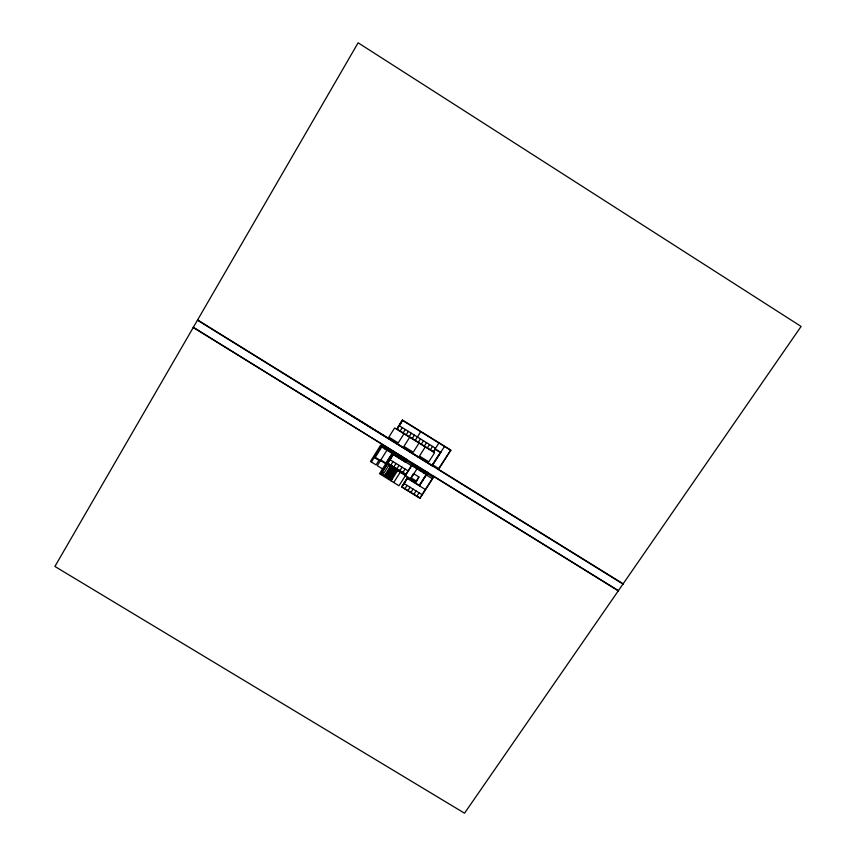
<?xml version="1.0" encoding="UTF-8"?>
<svg xmlns="http://www.w3.org/2000/svg" width="856" height="856" viewBox="0 0 856 856"><rect width="100%" height="100%" fill="white"/><g stroke="black" fill="none" stroke-linecap="round" stroke-linejoin="round"><path stroke-width="1.28" d="M450.524 450.256L438.197 469.452M450.77 450.384L402.448 420.382M440.722 452.385L435.115 448.94M433.821 476.278L419.74 498.245L420.35 497.261M444.489 446.511L431.948 465.632L440.476 452.236M433.222 451.904L438.893 443.034M433.382 451.668L396.745 428.888M427.69 472.48L419.354 485.791L427.925 472.416M427.315 473.379L427.593 472.384L419.28 485.373M420.146 498.139L401.699 486.7M416.112 480.933L410.891 477.712L410.57 478.911L415.823 482.153L418.712 476.878M412.892 463.342L405.937 474.245M411.426 465.632L393.279 454.472L405.359 462.015L406.889 459.554L193.242 327.527M407.306 478.376L401.764 487.15L407.317 478.311M382.546 468.895L377.314 465.675L387.244 449.71L392.465 452.942L392.251 453.509L381.07 446.586M389.031 458.602L389.394 457.81M386.184 462.893L385.778 463.77L375.281 457.286L381.744 446.993M402.331 420.564L396.82 429.338L402.363 419.964L450.919 450.138L438.604 469.356M396.82 429.338L402.502 420.275M387.019 450.267L387.244 449.71M380.738 460.239L380.974 459.661M380.546 460.539L380.792 459.961L386.002 463.182M193.349 327.292L358.118 42.8L801.098 326.436L464.53 813.2L54.902 566.447L193.381 327.281L618.449 590.661M387.843 463.117L393.172 454.632M371.386 462.015L381.648 445.666M384.804 448.886L385.371 447.977M397.056 429.124L402.523 420.424M400.137 431.028L402.288 427.604M388.528 451.198L389.095 450.288M403.155 432.901L405.316 429.487M404.011 433.746L398.233 442.905L388.892 437.106L394.648 427.936L434.602 452.738L428.781 461.855L419.472 456.077L425.272 446.95M385.96 463.278L392.487 452.888M392.818 452.589L379.508 473.71L398.992 485.748L405.476 475.551M386.891 464.048L393.182 454.087L405.519 461.726M380.674 474.427L387.126 464.198M393.514 454.108L387.704 463.321L406.183 474.395M381.53 473.389L387.276 464.294M406.183 434.784L408.333 431.36M383.295 472.812L383.83 473.24L388.859 465.268M406.889 459.554L405.113 461.865M390.903 464.979L393.043 461.598M409.2 436.656L411.362 433.243M384.858 475.444L391.181 465.439M396.906 456.387L397.473 455.478M409.692 437.277L403.914 446.425L413.245 452.214L419.033 443.076M386.013 476.161L391.77 467.066M387.18 476.878L392.925 467.783M393.91 466.841L396.05 463.46M412.218 438.529L414.379 435.115M388.335 477.595L394.092 468.5M394.327 468.649L394.894 467.74M400.619 458.688L401.197 457.778M388.785 479.435L395.247 469.216M396.916 468.692L399.057 465.322M390.657 479.028L396.403 469.944M415.235 440.401L420.724 431.745M391.096 480.869L397.569 470.661M398.04 470.95L398.607 470.04M404.342 460.999L404.92 460.089M405.273 461.566L406.493 459.64M399.923 470.554L402.063 467.183M405.541 462.101L406.407 460.721L412.025 464.198L411.148 465.578M418.306 442.306L420.467 438.903M393.749 482.506L400.223 472.298M401.742 473.24L402.32 472.341M402.93 472.416L405.07 469.045M421.323 444.178L423.485 440.776M405.455 475.54L412.999 463.674M424.341 446.051L426.502 442.648M440.819 452.268L432.184 465.771L323.065 398.083M412.71 466.178L413.288 465.268M427.358 447.923L429.519 444.521M416.423 468.478L417 467.569M412.196 475.679L413.491 473.635M410.859 478.151L413.352 474.181M410.57 478.911L416.99 468.831M404.942 488.744L407.071 485.395M430.365 449.796L432.537 446.393M420.135 470.779L420.713 469.869M407.927 490.595L410.067 487.246M433.478 452.032L435.372 449.068M415.823 482.153L419.076 477.049L413.823 473.796M410.923 492.446L413.063 489.097M423.838 473.068L424.426 472.17M413.919 494.297L416.059 490.948M426.47 475.069L427.347 473.689L432.943 477.156L432.066 478.525M416.915 496.138L419.055 492.799M433.917 476.632L419.996 498.342L401.55 486.946L407.274 477.948L419.515 485.523M430.975 464.958L431.948 465.568M389.159 468.639L391.481 470.083M392.637 470.8L394.958 472.234M388.431 469.794L390.753 471.228M391.909 471.945L394.231 473.379M387.704 470.939L390.026 472.373M391.192 473.09L393.503 474.524M386.998 472.063L389.309 473.496M390.475 474.213L392.797 475.647M404.032 483.512L422.04 494.64M386.281 473.186L388.603 474.62M389.758 475.337L392.08 476.771M385.575 474.32L387.886 475.754M389.052 476.471L391.363 477.905M381.38 473.293L391.813 479.745M432.762 464.862L438.764 468.585M197.64 319.941L432.109 465.332M438.358 469.206L623.147 583.792M197.458 320.208L623.008 584.07M412.752 463.524L427.433 472.619M433.671 476.482L618.278 590.843M406.129 460.763L380.717 445.088L370.455 461.438L376.084 464.915L378.93 460.389L374.233 457.489M412.357 464.69L426.791 473.635M411.779 465.6L426.213 474.534M426.299 474.962L432.291 478.675M390.529 456.227L391.47 456.804M389.983 459.704L408.077 470.907M388.25 459.854L389.18 460.432M387.468 463.15L406.033 474.631M385.96 463.481L410.687 478.772M388.752 465.439L390.497 466.52M389.876 467.494L392.198 468.928M393.364 469.655L395.686 471.089M406.568 477.883L425.346 489.493M399.217 425.7L435.554 448.266M435.223 449.304L440.326 452.482"/></g></svg>
